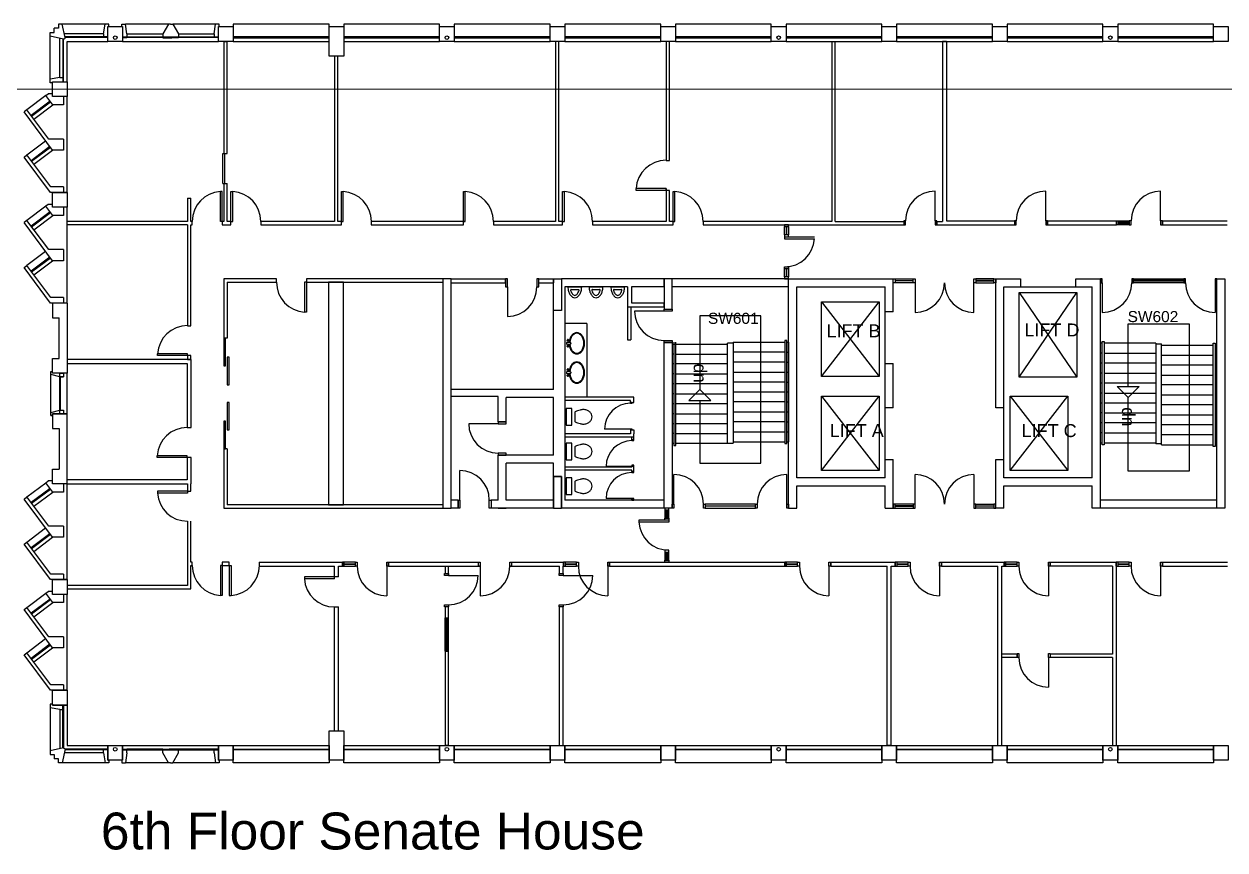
# Model space of a CAD drawing. Header units: millimetres. Extents: x -26008 to 23943, y -12356 to 10046.
# Drawn here: x -26008 to 6577, y -12356 to 10046 of the extents above; entities that cross this region are included whole.
import ezdxf

# ---------------------------------------------------------------- set-up
doc = ezdxf.new("R2010")
doc.units = ezdxf.units.MM
doc.header["$MEASUREMENT"] = 0
doc.layers.get('0').update_dxf_attribs({"linetype": 'CONTINUOUS'})
for name, color, linetype in [('BRICK WALLS_P4', 7, 'CONTINUOUS'), ('COLUMNS_P5', 5, 'CONTINUOUS'), ('DR', 8, 'CONTINUOUS'), ('LIFTS AND STAIRS', 7, 'CONTINUOUS'), ('SANITARY_P1', 2, 'CONTINUOUS'), ('TEXT', 7, 'CONTINUOUS'), ('WA', 6, 'CONTINUOUS'), ('WA_EXT', 7, 'CONTINUOUS'), ('WN', 4, 'CONTINUOUS')]:
    doc.layers.add(name, color=color, linetype=linetype)
doc.layers.get('0').off()
doc.styles.add('arial', font='arial.ttf')

# ---------------------------------------------------------------- blocks, each defined once
blk = doc.blocks.new('wc8')
for p, q in [((170, -272), (-280, -272)), ((-280, -272), (-280, -422)), ((-185, -186), (75, -186)), ((170, -422), (170, -272)), ((-280, -422), (170, -422))]:
    blk.add_line(p, q)
for centre, radius, start, end in [((28, 44), 280, 160.8619, 180), ((28, 44), 280, 180, 199.1381), ((-12, 58), 237, 140.0439, 160.8619), ((-38, 80), 203, 116.3082, 140.0439), ((-55, 113), 166, 90, 116.3082), ((-55, 113), 166, 63.6918, 90), ((-71, 80), 203, 39.9561, 63.6918), ((-97, 58), 237, 19.1381, 39.9561), ((-138, 44), 280, 0, 19.1381), ((-138, 44), 280, 340.8619, 0), ((341, 71), 589, 191.5799, 204.7691), ((-38, -46), 203, 219.9561, 223.7742), ((-71, -46), 203, 316.2258, 320.0439), ((-451, 71), 589, 335.2309, 348.4201)]:
    blk.add_arc(centre, radius, start, end)
blk = doc.blocks.new('UR3')
for p, q in [((-208, 154), (165, 154)), ((-117, 85), (74, 85))]:
    blk.add_line(p, q)
blk.add_lwpolyline([(-208, 154, 0.062798), (-193, 37, 0.0766), (-153, -55, 0.107143), (-88, -122, 0.147074), (-22, -142, 0.147074), (44, -122, 0.107143), (110, -55, 0.0766), (149, 37, 0.062798), (165, 154, 0.06357)], format="xyb")
for centre, radius, start, end in [((-117, 65), 20, 90, 194.6369), ((121, 127), 267, 194.6369, 211.1445), ((-165, 127), 267, 328.8555, 345.3631), ((74, 65), 20, 345.3631, 90), ((50, 78), 180, 209.4369, 232.3837), ((-22, -7), 69.4, 236.533, 270), ((-22, -7), 69.4, 270, 303.467), ((-93, 78), 180, 307.6163, 330.5631)]:
    blk.add_arc(centre, radius, start, end)
blk = doc.blocks.new('whb4')
for points in [[(-13, 51, 0.061744), (-110, 35, 0.08403), (-200, -10, 0.106518), (-265, -82, 0.130631), (-285, -158, 0.130631), (-265, -235, 0.106518), (-200, -307, 0.08403), (-110, -351, 0.072981), (5, -368, 0.072981), (119, -351, 0.08403), (210, -307, 0.106518), (274, -235, 0.130631), (295, -158, 0.130631)], [(-11, 31, 0.062468), (-104, 16, 0.08403), (-189, -26, 0.106518), (-248, -92, 0.130631), (-265, -158, 0.130631), (-248, -225, 0.106518), (-189, -291, 0.08403), (-104, -332, 0.072981), (5, -348, 0.072981), (114, -332, 0.08403), (198, -291, 0.106518), (257, -225, 0.130631), (275, -158, 0.130631)], [(275, -158, 0.130631), (257, -92, 0.106518), (198, -26, 0.08403), (114, 16, 0.063409), (19, 32, 0.072981)], [(295, -158, 0.130631), (274, -82, 0.106518), (210, -10, 0.08403), (119, 35, 0.062212), (22, 51, 0.072981)]]:
    blk.add_lwpolyline(points, format="xyb")
for points in [[(-93, 84), (-93, 84), (-93, 91), (-86, 98), (-82, 102), (-72, 102), (-65, 102), (-58, 98), (-54, 91), (-54, 84), (-54, 77), (-58, 70), (-65, 67), (-72, 67), (-82, 67), (-86, 70), (-93, 77), (-93, 84)], [(-93, 84), (-93, 74), (-86, 70), (-82, 63), (-72, 63), (-65, 63), (-58, 70), (-54, 74), (-54, 84), (-54, 91), (-58, 98), (-65, 102), (-72, 102), (-82, 102), (-86, 98), (-93, 91), (-93, 84)], [(-19, 112), (-19, 112), (-9, 7), (-9, 4), (-5, 4), (-2, 0), (2, 0), (9, 0), (12, 4), (16, 4), (16, 7), (30, 112), (30, 116), (23, 116), (16, 119), (5, 119), (-5, 119), (-12, 119), (-16, 116), (-19, 112)], [(61, 84), (65, 74), (68, 70), (76, 63), (83, 63), (93, 63), (100, 70), (104, 74), (104, 84), (104, 91), (100, 98), (93, 102), (83, 102), (76, 102), (68, 98), (65, 91), (61, 84)], [(65, 84), (65, 91), (68, 98), (76, 102), (83, 102), (90, 102), (97, 98), (100, 91), (100, 84), (100, 77), (97, 70), (90, 67), (83, 67), (76, 67), (68, 70), (65, 77), (65, 84)]]:
    blk.add_lwpolyline(points)

msp = doc.modelspace()

# ---------------------------------------------------------------- linework, layer by layer
at = {"layer": 'BRICK WALLS_P4', "color": 3, "linetype": 'Continuous', "lineweight": -3}
for p, q in [((-8643, 3136), (-11423, 3136)), ((-11423, 3136), (-11423, 2276)), ((-8643, 2916), (-8643, 3136)), ((-5263, 3136), (-8423, 3136)), ((-8423, 2916), (-8423, 3136)), ((-5263, 2916), (-5263, 3136)), ((-11335, 2916), (-11335, -2864)), ((-9633, 2916), (-11335, 2916)), ((-9633, 2916), (-9633, 2376)), ((-8643, 2916), (-9523, 2916)), ((-9523, 2916), (-9523, 2486)), ((-5263, 2916), (-8423, 2916)), ((-9633, 2376), (-8643, 2376)), ((-9523, 2486), (-8643, 2486)), ((-8643, 2376), (-8643, 2486)), ((-11643, 136), (-11643, 2276)), ((-11423, 2276), (-11643, 2276)), ((-13143, 136), (-14423, 136)), ((-14423, -56), (-14423, 136)), ((-11643, 136), (-13143, 136)), ((-13143, -56), (-14423, -56)), ((-13143, -744), (-13143, -56)), ((-11643, -84), (-12923, -84)), ((-12923, -744), (-12923, -84)), ((-11643, -1644), (-11643, -84)), ((-13143, -744), (-12923, -744)), ((-11643, -1644), (-13143, -1644)), ((-13143, -2864), (-13143, -1644)), ((-11643, -1864), (-12923, -1864)), ((-12923, -2864), (-12923, -1864)), ((-11643, -2224), (-11643, -1864)), ((-11643, -2864), (-11643, -2224)), ((-11643, -2224), (-11423, -2224)), ((-11423, -2224), (-11423, -3084)), ((-14423, -3084), (-14423, -2864)), ((-14233, -2864), (-14423, -2864)), ((-14233, -2864), (-14233, -3084)), ((-13143, -2864), (-13333, -2864)), ((-13333, -2864), (-13333, -3084)), ((-11643, -2864), (-12923, -2864)), ((-11643, -3084), (-11643, -2864)), ((-8643, -2864), (-11335, -2864)), ((-9553, -2864), (-11335, -2864)), ((-8643, -3084), (-8643, -2864)), ((6357, -2864), (3197, -2864)), ((3197, -3084), (3197, -2864)), ((6357, -3084), (6357, -2864)), ((-14233, -3084), (-14423, -3084)), ((-11643, -3084), (-13333, -3084)), ((-13143, -3084), (-12923, -3084)), ((-8643, -3084), (-11423, -3084)), ((6357, -3084), (3197, -3084))]:
    msp.add_line(p, q, dxfattribs=at)
at = {"layer": 'COLUMNS_P5', "color": 5, "linetype": 'Continuous', "lineweight": -3}
for p, q in [((-5263, -3084), (-5263, 3136)), ((-5263, 3136), (-2423, 3136)), ((-2423, 2236), (-2423, 3136)), ((357, 3136), (1027, 3136)), ((357, -364), (357, 3136)), ((1027, 3136), (1027, 2916)), ((2527, 2916), (2527, 3136)), ((2527, 3136), (3197, 3136)), ((3197, -3084), (3197, 3136)), ((-5043, 2916), (-2643, 2916)), ((-5043, -2264), (-5043, 2916)), ((-2643, 2236), (-2643, 2916)), ((577, 2916), (1027, 2916)), ((577, -364), (577, 2916)), ((1027, 2916), (2527, 2916)), ((2527, 2916), (2977, 2916)), ((2977, -2264), (2977, 2916)), ((-2423, 2236), (-2643, 2236)), ((-2643, 836), (-2643, 2236)), ((-2643, 836), (-2423, 836)), ((-2643, -364), (-2643, 836)), ((-2423, -364), (-2423, 836)), ((-2423, -364), (-2643, -364)), ((-2643, -1764), (-2643, -364)), ((577, -364), (357, -364)), ((577, -1764), (577, -364)), ((-2643, -2264), (-2643, -1764)), ((-2643, -1764), (-2423, -1764)), ((-2423, -3084), (-2423, -1764)), ((357, -3084), (357, -1764)), ((357, -1764), (577, -1764)), ((577, -2264), (577, -1764)), ((-2643, -2264), (-5043, -2264)), ((2977, -2264), (577, -2264)), ((-5043, -3084), (-5043, -2484)), ((-5043, -2484), (-2643, -2484)), ((-2643, -3084), (-2643, -2484)), ((577, -3084), (577, -2484)), ((577, -2484), (2977, -2484)), ((2977, -3084), (2977, -2484)), ((-5263, -3084), (-5043, -3084)), ((-2643, -3084), (-2423, -3084)), ((577, -3084), (357, -3084)), ((3197, -3084), (2977, -3084))]:
    msp.add_line(p, q, dxfattribs=at)
at = {"layer": 'COLUMNS_P5', "color": 5, "linetype": 'Continuous'}
for p, q in [((-24833, 2476), (-24833, 576)), ((-25053, 976), (-25053, 2076)), ((-24833, -2424), (-24833, -524)), ((-25053, -924), (-25053, -2024))]:
    msp.add_line(p, q, dxfattribs=at)
at = {"layer": 'COLUMNS_P5', "linetype": 'Continuous', "lineweight": 0}
msp.add_xline((22767, 8276), (1, 0), dxfattribs=at)
at = {"layer": 'COLUMNS_P5', "color": 5, "linetype": 'Continuous'}
for points in [[(-23333, 9576), (-23733, 9576), (-23733, 9976), (-23333, 9976), (-23333, 9576)], [(-20333, 9576), (-20733, 9576), (-20733, 9976), (-20333, 9976), (-20333, 9576)], [(-17733, 9976), (-17333, 9976), (-17333, 9176), (-17733, 9176), (-17733, 9976)], [(-14333, 9576), (-14733, 9576), (-14733, 9976), (-14333, 9976), (-14333, 9576)], [(-11333, 9576), (-11733, 9576), (-11733, 9976), (-11333, 9976), (-11333, 9576)], [(-8333, 9576), (-8733, 9576), (-8733, 9976), (-8333, 9976), (-8333, 9576)], [(-5333, 9576), (-5733, 9576), (-5733, 9976), (-5333, 9976), (-5333, 9576)], [(-2333, 9576), (-2733, 9576), (-2733, 9976), (-2333, 9976), (-2333, 9576)], [(667, 9576), (267, 9576), (267, 9976), (667, 9976), (667, 9576)], [(3667, 9576), (3267, 9576), (3267, 9976), (3667, 9976), (3667, 9576)], [(6667, 9576), (6267, 9576), (6267, 9976), (6667, 9976), (6667, 9576)], [(-24833, 8076), (-25233, 8076), (-25233, 8476), (-24833, 8476), (-24833, 8076)], [(-24833, 5076), (-25233, 5076), (-25233, 5476), (-24833, 5476), (-24833, 5076)], [(-24833, 2476), (-25233, 2476), (-25233, 2076), (-25053, 2076)], [(-24833, 576), (-25233, 576), (-25233, 976), (-25053, 976)], [(-24833, -524), (-25233, -524), (-25233, -924), (-25053, -924)], [(-24833, -2424), (-25233, -2424), (-25233, -2024), (-25053, -2024)], [(-24833, -5424), (-25233, -5424), (-25233, -5024), (-24833, -5024), (-24833, -5424)], [(-24833, -8424), (-25233, -8424), (-25233, -8024), (-24833, -8024), (-24833, -8424)], [(-17333, -9924), (-17733, -9924), (-17733, -9124), (-17333, -9124), (-17333, -9924)], [(-23333, -9924), (-23733, -9924), (-23733, -9524), (-23333, -9524), (-23333, -9924)], [(-20333, -9924), (-20733, -9924), (-20733, -9524), (-20333, -9524), (-20333, -9924)], [(-14333, -9924), (-14733, -9924), (-14733, -9524), (-14333, -9524), (-14333, -9924)], [(-11333, -9924), (-11733, -9924), (-11733, -9524), (-11333, -9524), (-11333, -9924)], [(-8333, -9924), (-8733, -9924), (-8733, -9524), (-8333, -9524), (-8333, -9924)], [(-5333, -9924), (-5733, -9924), (-5733, -9524), (-5333, -9524), (-5333, -9924)], [(-2333, -9924), (-2733, -9924), (-2733, -9524), (-2333, -9524), (-2333, -9924)], [(667, -9924), (267, -9924), (267, -9524), (667, -9524), (667, -9924)], [(3667, -9924), (3267, -9924), (3267, -9524), (3667, -9524), (3667, -9924)], [(6667, -9924), (6267, -9924), (6267, -9524), (6667, -9524), (6667, -9924)]]:
    msp.add_lwpolyline(points, dxfattribs=at)
at = {"layer": 'COLUMNS_P5', "color": 5, "linetype": 'Continuous', "lineweight": -3}
for points in [[(-17743, -2994), (-17343, -2994), (-17343, 3046), (-17743, 3046)], [(-14423, 3136), (-14643, 3136), (-14643, -3084), (-14423, -3084)], [(-11643, 2276), (-11643, 3136), (-11423, 3136), (-11423, 2276)], [(-8423, 3136), (-8643, 3136), (-8643, 2311), (-8423, 2311)], [(6357, -3084), (6357, 3136), (6577, 3136), (6577, -3084)], [(-8423, 1411), (-8423, -3084), (-8643, -3084), (-8643, 1411)], [(-11423, -2224), (-11643, -2224), (-11643, -3084), (-11423, -3084)]]:
    msp.add_lwpolyline(points, close=True, dxfattribs=at)
for centre in [(-23533, 9676), (-14533, 9676), (-5533, 9676), (3467, 9676), (-23533, -9624), (-14533, -9624), (-5533, -9624), (3467, -9624)]:
    msp.add_circle(centre, 50, dxfattribs=at)
at = {"layer": 'DR', "color": 1, "linetype": 'Continuous', "lineweight": -3}
for p, q in [((-20614, 6538), (-20563, 6538)), ((-20614, 5724), (-20614, 6538)), ((-20563, 5724), (-20563, 6538)), ((-20614, 5724), (-20563, 5724)), ((-8588, 5585), (-9401, 5585)), ((-9401, 5534), (-9401, 5585)), ((-8588, 5534), (-8588, 5585)), ((-20680, 4691), (-20680, 5504)), ((-20629, 5504), (-20680, 5504)), ((-20629, 4691), (-20629, 5504)), ((-20398, 5504), (-20347, 5504)), ((-20398, 4691), (-20398, 5504)), ((-20347, 4691), (-20347, 5504)), ((-17398, 5504), (-17347, 5504)), ((-17398, 4691), (-17398, 5504)), ((-17347, 4691), (-17347, 5504)), ((-14086, 5504), (-14035, 5504)), ((-14086, 4691), (-14086, 5504)), ((-14035, 4691), (-14035, 5504)), ((-11398, 5504), (-11347, 5504)), ((-11398, 4691), (-11398, 5504)), ((-11347, 4691), (-11347, 5504)), ((-8588, 5534), (-9401, 5534)), ((-8398, 5504), (-8347, 5504)), ((-8398, 4691), (-8398, 5504)), ((-8347, 4691), (-8347, 5504)), ((-1288, 4711), (-1288, 5511)), ((1712, 4711), (1712, 5511)), ((4832, 4711), (4832, 5511)), ((-20629, 4691), (-20680, 4691)), ((-20398, 4691), (-20347, 4691)), ((-17398, 4691), (-17347, 4691)), ((-14086, 4691), (-14035, 4691)), ((-11398, 4691), (-11347, 4691)), ((-8398, 4691), (-8347, 4691)), ((-5373, 4275), (-4560, 4275)), ((-5373, 4275), (-5373, 4224)), ((-5373, 4224), (-4560, 4224)), ((-18394, 3046), (-18394, 2233)), ((-18343, 3046), (-18394, 3046)), ((-18343, 3046), (-18343, 2233)), ((-1833, 3026), (-1833, 2226)), ((-233, 2226), (-233, 3026)), ((3247, 3026), (3247, 2226)), ((4097, 3026), (4097, 3081)), ((6307, 3026), (6307, 2226)), ((-12893, 2916), (-12893, 2116)), ((-18343, 2233), (-18394, 2233)), ((-8643, 2261), (-9443, 2261)), ((-21573, 1102), (-22386, 1102)), ((-22386, 1051), (-22386, 1102)), ((-21573, 1051), (-22386, 1051)), ((-21573, 1051), (-21573, 1102)), ((-13143, -794), (-13943, -794)), ((-9555, -940), (-10255, -940)), ((-21583, -1663), (-22396, -1663)), ((-22396, -1714), (-22396, -1663)), ((-21583, -1714), (-22396, -1714)), ((-21583, -1714), (-21583, -1663)), ((-9515, -1954), (-10215, -1954)), ((-14183, -2864), (-14183, -2064)), ((-9490, -2095), (-9465, -2095)), ((-8373, -2974), (-8373, -2174)), ((-5313, -2974), (-5313, -2174)), ((-1833, -2974), (-1833, -2174)), ((-233, -2174), (-233, -2974)), ((-22386, -2624), (-22386, -2675)), ((-21573, -2624), (-22386, -2624)), ((-21573, -2675), (-22386, -2675)), ((-21573, -2624), (-21573, -2675)), ((-9515, -2820), (-10215, -2820)), ((-7523, -2974), (-7523, -3029)), ((-1883, -2974), (-2373, -2974)), ((-1883, -3024), (-2373, -3024)), ((-2373, -3034), (-1883, -3034)), ((-2373, -3084), (-1883, -3084)), ((-183, -2974), (307, -2974)), ((-183, -3024), (307, -3024)), ((307, -3034), (-183, -3034)), ((307, -3084), (-183, -3084)), ((-9326, -3410), (-9326, -3461)), ((-8513, -3410), (-9326, -3410)), ((-8513, -3461), (-9326, -3461)), ((-8513, -3410), (-8513, -3461)), ((-20680, -4639), (-20680, -5452)), ((-20629, -4639), (-20680, -4639)), ((-20629, -4639), (-20629, -5452)), ((-20438, -4639), (-20438, -5452)), ((-20438, -4639), (-20387, -4639)), ((-20387, -4639), (-20387, -5452)), ((-16168, -4659), (-16168, -5459)), ((-13630, -4659), (-13630, -5459)), ((-10168, -4659), (-10168, -5459)), ((-4168, -4659), (-4168, -5459)), ((-1168, -4659), (-1168, -5459)), ((1785, -4659), (1785, -5459)), ((4829, -4659), (4829, -5459)), ((-18401, -4950), (-18401, -5001)), ((-17588, -4950), (-18401, -4950)), ((-17588, -5001), (-18401, -5001)), ((-17588, -5001), (-17588, -4950)), ((-14488, -4909), (-13688, -4909)), ((-11378, -4909), (-10578, -4909)), ((-20629, -5452), (-20680, -5452)), ((-20438, -5452), (-20387, -5452)), ((1785, -7137), (1785, -7937))]:
    msp.add_line(p, q, dxfattribs=at)
for points in [[(-5373, 4551), (-5263, 4551), (-5263, 4601), (-5373, 4601), (-5373, 4551)], [(-2138, 4601), (-2088, 4601), (-2088, 4711), (-2138, 4711), (-2138, 4601)], [(-1288, 4601), (-1238, 4601), (-1238, 4711), (-1288, 4711), (-1288, 4601)], [(862, 4601), (912, 4601), (912, 4711), (862, 4711), (862, 4601)], [(1712, 4601), (1762, 4601), (1762, 4711), (1712, 4711), (1712, 4601)], [(3682, 4711), (3682, 4601), (3632, 4601), (3632, 4711), (3682, 4711)], [(3982, 4601), (4032, 4601), (4032, 4711), (3982, 4711), (3982, 4601)], [(4832, 4601), (4882, 4601), (4882, 4711), (4832, 4711), (4832, 4601)], [(-5373, 4325), (-5373, 4275), (-5263, 4275), (-5263, 4325), (-5373, 4325)], [(-5263, 3410), (-5373, 3410), (-5373, 3460), (-5263, 3460), (-5263, 3410)], [(-12893, 3136), (-12943, 3136), (-12943, 2916), (-12893, 2916), (-12893, 3136)], [(-12043, 3136), (-12093, 3136), (-12093, 2916), (-12043, 2916), (-12043, 3136)], [(-5373, 3186), (-5373, 3136), (-5263, 3136), (-5263, 3186), (-5373, 3186)], [(-2373, 3136), (-2373, 3026), (-2423, 3026), (-2423, 3136), (-2373, 3136)], [(-1833, 3136), (-1833, 3026), (-1883, 3026), (-1883, 3136), (-1833, 3136)], [(-183, 3136), (-183, 3026), (-233, 3026), (-233, 3136), (-183, 3136)], [(357, 3136), (357, 3026), (307, 3026), (307, 3136), (357, 3136)], [(3247, 3026), (3247, 3136), (3197, 3136), (3197, 3026), (3247, 3026)], [(4097, 3026), (4097, 3136), (4047, 3136), (4047, 3026), (4097, 3026)], [(5507, 3026), (5507, 3136), (5457, 3136), (5457, 3026), (5507, 3026)], [(6357, 3026), (6357, 3136), (6307, 3136), (6307, 3026), (6357, 3026)], [(-8423, 2311), (-8423, 2261), (-8643, 2261), (-8643, 2311), (-8423, 2311)], [(-8423, 1461), (-8423, 1411), (-8643, 1411), (-8643, 1461), (-8423, 1461)], [(-9555, -215), (-9555, -240), (-9505, -240), (-9505, -215), (-9555, -215)], [(-9555, -215), (-9555, -240), (-9505, -240), (-9505, -215), (-9555, -215)], [(-12923, -794), (-12923, -744), (-13143, -744), (-13143, -794), (-12923, -794)], [(-9555, -940), (-9555, -965), (-9505, -965), (-9505, -940), (-9555, -940)], [(-9515, -1229), (-9515, -1254), (-9465, -1254), (-9465, -1229), (-9515, -1229)], [(-12923, -1644), (-12923, -1594), (-13143, -1594), (-13143, -1644), (-12923, -1644)], [(-9515, -1921), (-9515, -1946), (-9465, -1946), (-9465, -1921), (-9515, -1921)], [(-9515, -2095), (-9515, -2120), (-9465, -2120), (-9465, -2095), (-9515, -2095)], [(-9515, -2095), (-9515, -2120), (-9465, -2120), (-9465, -2095), (-9515, -2095)], [(-14183, -3084), (-14233, -3084), (-14233, -2864), (-14183, -2864), (-14183, -3084)], [(-13333, -3084), (-13383, -3084), (-13383, -2864), (-13333, -2864), (-13333, -3084)], [(-9515, -2820), (-9515, -2845), (-9465, -2845), (-9465, -2820), (-9515, -2820)], [(-8623, -3134), (-8513, -3134), (-8513, -3084), (-8623, -3084), (-8623, -3134)], [(-8373, -2974), (-8373, -3084), (-8423, -3084), (-8423, -2974), (-8373, -2974)], [(-7523, -2974), (-7523, -3084), (-7573, -3084), (-7573, -2974), (-7523, -2974)], [(-6113, -2974), (-6113, -3084), (-6163, -3084), (-6163, -2974), (-6113, -2974)], [(-5263, -2974), (-5263, -3084), (-5313, -3084), (-5313, -2974), (-5263, -2974)], [(-2373, -3084), (-2373, -2974), (-2423, -2974), (-2423, -3084), (-2373, -3084)], [(-1833, -3084), (-1833, -2974), (-1883, -2974), (-1883, -3084), (-1833, -3084)], [(-183, -3084), (-183, -2974), (-233, -2974), (-233, -3084), (-183, -3084)], [(357, -3084), (357, -2974), (307, -2974), (307, -3084), (357, -3084)], [(-8513, -3360), (-8513, -3410), (-8623, -3410), (-8623, -3360), (-8513, -3360)], [(-8623, -4275), (-8513, -4275), (-8513, -4225), (-8623, -4225), (-8623, -4275)], [(-17318, -4659), (-17318, -4549), (-17368, -4549), (-17368, -4659), (-17318, -4659)], [(-17018, -4549), (-16968, -4549), (-16968, -4659), (-17018, -4659), (-17018, -4549)], [(-16168, -4549), (-16118, -4549), (-16118, -4659), (-16168, -4659), (-16168, -4549)], [(-13680, -4549), (-13630, -4549), (-13630, -4659), (-13680, -4659), (-13680, -4549)], [(-12830, -4549), (-12780, -4549), (-12780, -4659), (-12830, -4659), (-12830, -4549)], [(-11318, -4659), (-11318, -4549), (-11368, -4549), (-11368, -4659), (-11318, -4659)], [(-11018, -4549), (-10968, -4549), (-10968, -4659), (-11018, -4659), (-11018, -4549)], [(-10168, -4549), (-10118, -4549), (-10118, -4659), (-10168, -4659), (-10168, -4549)], [(-8513, -4499), (-8513, -4549), (-8623, -4549), (-8623, -4499), (-8513, -4499)], [(-5318, -4659), (-5318, -4549), (-5368, -4549), (-5368, -4659), (-5318, -4659)], [(-5018, -4549), (-4968, -4549), (-4968, -4659), (-5018, -4659), (-5018, -4549)], [(-4168, -4549), (-4118, -4549), (-4118, -4659), (-4168, -4659), (-4168, -4549)], [(-2318, -4659), (-2318, -4549), (-2368, -4549), (-2368, -4659), (-2318, -4659)], [(-2018, -4549), (-1968, -4549), (-1968, -4659), (-2018, -4659), (-2018, -4549)], [(-1168, -4549), (-1118, -4549), (-1118, -4659), (-1168, -4659), (-1168, -4549)], [(635, -4659), (635, -4549), (585, -4549), (585, -4659), (635, -4659)], [(935, -4549), (985, -4549), (985, -4659), (935, -4659), (935, -4549)], [(1785, -4549), (1835, -4549), (1835, -4659), (1785, -4659), (1785, -4549)], [(3679, -4659), (3679, -4549), (3629, -4549), (3629, -4659), (3679, -4659)], [(3979, -4549), (4029, -4549), (4029, -4659), (3979, -4659), (3979, -4549)], [(4829, -4549), (4879, -4549), (4879, -4659), (4829, -4659), (4829, -4549)], [(-14598, -4909), (-14598, -4859), (-14488, -4859), (-14488, -4909), (-14598, -4909)], [(-11488, -4909), (-11488, -4859), (-11378, -4859), (-11378, -4909), (-11488, -4909)], [(-14598, -5759), (-14598, -5709), (-14488, -5709), (-14488, -5759), (-14598, -5759)], [(-11488, -5759), (-11488, -5709), (-11378, -5709), (-11378, -5759), (-11488, -5759)], [(935, -7027), (985, -7027), (985, -7137), (935, -7137), (935, -7027)], [(1785, -7027), (1835, -7027), (1835, -7137), (1785, -7137), (1785, -7027)]]:
    msp.add_lwpolyline(points, dxfattribs=at)
for points in [[(-20539, 776), (-20539, 1526), (-20589, 1526), (-20589, 776)], [(-20444, 258), (-20444, 1008), (-20494, 1008), (-20494, 258)], [(-20444, -965), (-20444, -215), (-20494, -215), (-20494, -965)], [(-20539, -1474), (-20539, -724), (-20589, -724), (-20589, -1474)]]:
    msp.add_lwpolyline(points, close=True, dxfattribs=at)
for centre, radius, start, end in [((-8588, 5534), 815, 90, 176.4109), ((-20629, 4691), 815, 93.5891, 180), ((-20398, 4691), 815, 0, 86.4109), ((-17398, 4691), 815, 0, 86.4109), ((-14086, 4691), 815, 0, 86.4109), ((-11398, 4691), 815, 0, 86.4109), ((-8398, 4691), 815, 0, 86.4109), ((-1288, 4711), 800, 90, 180), ((1712, 4711), 800, 90, 180), ((4832, 4711), 800, 90, 180), ((-5373, 4275), 815, 270, 356.4109), ((-18343, 3046), 815, 180, 266.4109), ((-1833, 3026), 800, 270, 0), ((-233, 3026), 800, 180, 270), ((3247, 3026), 800, 270, 0), ((6307, 3026), 800, 180, 270), ((-12893, 2916), 800, 270, 0), ((-8643, 2261), 800, 180, 270), ((-21573, 1051), 815, 90, 176.4109), ((-9555, -940), 700, 90, 180), ((-21583, -1714), 815, 90, 176.4109), ((-13143, -794), 800, 180, 270), ((-9515, -1954), 700, 90, 180), ((-14183, -2864), 800, 0, 90), ((-9515, -2820), 700, 90, 180), ((-8373, -2974), 800, 0, 90), ((-5313, -2974), 800, 90, 180), ((-1833, -2974), 800, 0, 90), ((-233, -2974), 800, 90, 180), ((-21573, -2624), 815, 183.5891, 270), ((-8513, -3410), 815, 183.5891, 270), ((-20629, -4639), 815, 180, 266.4109), ((-20438, -4639), 815, 273.5891, 0), ((-16168, -4659), 800, 180, 270), ((-13630, -4659), 800, 270, 0), ((-10168, -4659), 800, 180, 270), ((-4168, -4659), 800, 180, 270), ((-1168, -4659), 800, 180, 270), ((1785, -4659), 800, 180, 270), ((4829, -4659), 800, 180, 270), ((-17588, -4950), 815, 183.5891, 270), ((-14488, -4909), 800, 270, 0), ((-11378, -4909), 800, 270, 0), ((1785, -7137), 800, 180, 270)]:
    msp.add_arc(centre, radius, start, end, dxfattribs=at)
at = {"layer": 'LIFTS AND STAIRS', "color": 8, "linetype": 'Continuous', "lineweight": -3}
for p, q in [((996, 2764), (2558, 464)), ((996, 464), (2558, 2764)), ((-4366, 2511), (-2804, 490)), ((-4366, 490), (-2804, 2511)), ((-4366, -47), (-2804, -2068)), ((-4366, -2068), (-2804, -47)), ((746, -47), (2309, -2068)), ((746, -2068), (2309, -47))]:
    msp.add_line(p, q, dxfattribs=at)
at = {"layer": 'LIFTS AND STAIRS', "color": 1, "linetype": 'Continuous', "lineweight": -3}
for p, q in [((-8423, 1366), (-8423, -1334)), ((-8423, 1366), (-8373, 1366)), ((-8373, 1416), (-8373, -1384)), ((-8323, 1351), (-8373, 1351)), ((-8323, -1384), (-8323, 1416)), ((-8323, 1366), (-6918, 1366)), ((-6918, -1334), (-6918, 1391)), ((-6768, 1391), (-6918, 1391)), ((-6768, 1416), (-6768, -1318)), ((-6768, 1416), (-5363, 1416)), ((-5313, 1416), (-5263, 1416)), ((-5263, 1416), (-5263, -1284)), ((3197, -1314), (3197, 1386)), ((3247, 1386), (3197, 1386)), ((3247, -1364), (3247, 1436)), ((3247, 1436), (3297, 1436)), ((3297, 1436), (3297, -1364)), ((4702, 1386), (3297, 1386)), ((4702, 1386), (4702, -1339)), ((4702, 1370), (4852, 1370)), ((4852, -1364), (4852, 1370)), ((4852, 1336), (6257, 1336)), ((6307, 1336), (6357, 1336)), ((6357, -1364), (6357, 1336)), ((-8373, 1096), (-8423, 1096)), ((-8323, 1096), (-6918, 1096)), ((-5363, 1146), (-6768, 1146)), ((-5313, 1146), (-5263, 1146)), ((3247, 1116), (3197, 1116)), ((3297, 1116), (4702, 1116)), ((4852, 1066), (6257, 1066)), ((6307, 1066), (6357, 1066)), ((-8373, 826), (-8423, 826)), ((-6918, 826), (-8323, 826)), ((-5363, 876), (-6768, 876)), ((-5313, 876), (-5263, 876)), ((3247, 846), (3197, 846)), ((4702, 846), (3297, 846)), ((6257, 796), (4852, 796)), ((6307, 796), (6357, 796)), ((-8373, 556), (-8423, 556)), ((-8323, 556), (-6918, 556)), ((-6768, 606), (-5363, 606)), ((-5363, 336), (-6768, 336)), ((-5313, 606), (-5263, 606)), ((-5313, 336), (-5263, 336)), ((3247, 576), (3197, 576)), ((3297, 576), (4702, 576)), ((4852, 526), (6257, 526)), ((6307, 526), (6357, 526)), ((-8373, 286), (-8423, 286)), ((-8373, 16), (-8423, 16)), ((-6918, 286), (-8323, 286)), ((-8323, 16), (-6918, 16)), ((-6768, 66), (-5363, 66)), ((-5313, 66), (-5263, 66)), ((3247, 306), (3197, 306)), ((3247, 36), (3197, 36)), ((4702, 306), (3297, 306)), ((3297, 36), (4702, 36)), ((6257, 256), (4852, 256)), ((6307, 256), (6357, 256)), ((-8373, -254), (-8423, -254)), ((-6918, -254), (-8323, -254)), ((-5363, -204), (-6768, -204)), ((-5313, -204), (-5263, -204)), ((3247, -234), (3197, -234)), ((4702, -234), (3297, -234)), ((4852, -14), (6257, -14)), ((6257, -284), (4852, -284)), ((6307, -14), (6357, -14)), ((6307, -284), (6357, -284)), ((-8373, -524), (-8423, -524)), ((-8323, -524), (-6918, -524)), ((-6768, -474), (-5363, -474)), ((-5313, -474), (-5263, -474)), ((3247, -504), (3197, -504)), ((3297, -504), (4702, -504)), ((4852, -554), (6257, -554)), ((6307, -554), (6357, -554)), ((-8373, -794), (-8423, -794)), ((-6918, -794), (-8323, -794)), ((-5363, -744), (-6768, -744)), ((-5313, -744), (-5263, -744)), ((3247, -774), (3197, -774)), ((4702, -774), (3297, -774)), ((6257, -824), (4852, -824)), ((6307, -824), (6357, -824)), ((-8373, -1064), (-8423, -1064)), ((-8323, -1064), (-6918, -1064)), ((-6768, -1014), (-5363, -1014)), ((-6768, -1284), (-5363, -1284)), ((-5313, -1014), (-5263, -1014)), ((-5313, -1284), (-5263, -1284)), ((3247, -1044), (3197, -1044)), ((3297, -1044), (4702, -1044)), ((6257, -1094), (4852, -1094)), ((6307, -1094), (6357, -1094)), ((-8373, -1334), (-8423, -1334)), ((-8373, -1384), (-8323, -1384)), ((-6918, -1334), (-8323, -1334)), ((-6918, -1318), (-6768, -1318)), ((3197, -1314), (3247, -1314)), ((3297, -1364), (3247, -1364)), ((3297, -1314), (4702, -1314)), ((4852, -1339), (4702, -1339)), ((4852, -1364), (6257, -1364)), ((6307, -1364), (6357, -1364))]:
    msp.add_line(p, q, dxfattribs=at)
at = {"layer": 'LIFTS AND STAIRS', "color": 8, "linetype": 'Continuous', "lineweight": -3}
for points in [[(2558, 464), (996, 464), (996, 2764), (2558, 2764), (2558, 464)], [(-2804, 490), (-4366, 490), (-4366, 2511), (-2804, 2511), (-2804, 490)], [(-2804, -2068), (-4366, -2068), (-4366, -47), (-2804, -47), (-2804, -2068)], [(2309, -2068), (746, -2068), (746, -47), (2309, -47), (2309, -2068)]]:
    msp.add_lwpolyline(points, dxfattribs=at)
at = {"layer": 'LIFTS AND STAIRS', "color": 1, "linetype": 'Continuous', "lineweight": -3}
for points in [[(-7670, -165), (-7670, -1865), (-6015, -1865), (-6015, 2135)], [(-6015, 2135), (-7670, 2135), (-7670, 135)], [(3950, 216), (3950, 1917), (5605, 1917), (5605, -2084)], [(-5313, 1466), (-5363, 1466), (-5363, -1334), (-5313, -1334), (-5313, 1466)], [(6307, -1414), (6257, -1414), (6257, 1386), (6307, 1386), (6307, -1414)], [(-7670, 135), (-7970, -165), (-7370, -165), (-7670, 135)], [(3950, -84), (3650, 216), (4250, 216), (3950, -84)], [(5605, -2084), (3950, -2084), (3950, -84)]]:
    msp.add_lwpolyline(points, dxfattribs=at)
at = {"layer": 'SANITARY_P1', "color": 2, "linetype": 'Continuous', "lineweight": -3}
for q in [(-11335, 1923), (-10735, -77)]:
    msp.add_line((-10735, 1923), q, dxfattribs=at)
at = {"layer": 'WA', "color": 2, "linetype": 'Continuous', "lineweight": -3}
for p, q in [((-20588, 9576), (-20498, 9576)), ((-20588, 9576), (-20588, 6538)), ((-20498, 6538), (-20498, 9576)), ((-11588, 9576), (-11588, 4691)), ((-11498, 4691), (-11498, 9576)), ((-8588, 9576), (-8588, 6347)), ((-8498, 6347), (-8498, 9576)), ((-4088, 9576), (-4088, 4691)), ((-4088, 9576), (-3998, 9576)), ((-3998, 4691), (-3998, 9576)), ((-978, 9576), (-1088, 9576)), ((-1088, 9576), (-1088, 4691)), ((-978, 9576), (-978, 4711)), ((-17498, 9176), (-17588, 9176)), ((-17588, 9176), (-17588, 4691)), ((-17498, 4691), (-17498, 9176)), ((-20588, 6538), (-20498, 6538)), ((-8588, 6347), (-8498, 6347)), ((-20588, 5724), (-20498, 5724)), ((-20588, 5724), (-20588, 4691)), ((-20498, 4691), (-20498, 5724)), ((-8588, 5585), (-8588, 4691)), ((-21573, 5321), (-21483, 5321)), ((-21573, 5321), (-21573, 4691)), ((-21483, 4691), (-21483, 5321)), ((-8498, 5534), (-8588, 5534)), ((-8498, 4691), (-8498, 5534)), ((-24833, 4601), (-24833, 4691)), ((-21573, 4691), (-24833, 4691)), ((-21573, 4601), (-24833, 4601)), ((-21573, 4601), (-21573, 1864)), ((-21442, 4691), (-21483, 4691)), ((-21483, 4601), (-21442, 4601)), ((-21483, 1864), (-21483, 4601)), ((-21442, 4601), (-21442, 4691)), ((-20588, 4691), (-20629, 4691)), ((-20629, 4691), (-20629, 4601)), ((-20629, 4601), (-20398, 4601)), ((-20398, 4691), (-20498, 4691)), ((-20398, 4601), (-20398, 4691)), ((-17588, 4691), (-19585, 4691)), ((-19585, 4691), (-19585, 4601)), ((-19585, 4601), (-17398, 4601)), ((-17398, 4691), (-17498, 4691)), ((-17398, 4601), (-17398, 4691)), ((-16585, 4691), (-16585, 4601)), ((-14035, 4691), (-16585, 4691)), ((-16585, 4601), (-14086, 4601)), ((-14086, 4601), (-14086, 4691)), ((-11588, 4691), (-13273, 4691)), ((-13273, 4691), (-13273, 4601)), ((-13273, 4601), (-11398, 4601)), ((-11398, 4691), (-11498, 4691)), ((-11398, 4601), (-11398, 4691)), ((-8588, 4691), (-10585, 4691)), ((-10585, 4691), (-10585, 4601)), ((-10585, 4601), (-8398, 4601)), ((-8398, 4691), (-8498, 4691)), ((-8398, 4601), (-8398, 4691)), ((-4088, 4691), (-7585, 4691)), ((-7585, 4691), (-7585, 4601)), ((-7585, 4601), (-2138, 4601)), ((-3998, 4691), (-2138, 4691)), ((-2138, 4691), (-2138, 4601)), ((-1238, 4691), (-1238, 4601)), ((-1238, 4691), (-1088, 4691)), ((-1238, 4601), (862, 4601)), ((-978, 4711), (862, 4711)), ((862, 4711), (862, 4601)), ((1762, 4711), (1762, 4601)), ((1762, 4711), (1912, 4711)), ((1762, 4601), (3632, 4601)), ((1912, 4711), (3632, 4711)), ((3632, 4711), (3632, 4601)), ((4882, 4711), (4882, 4601)), ((4882, 4711), (6632, 4711)), ((4882, 4601), (6632, 4601)), ((-19156, 3136), (-20589, 3136)), ((-20589, 3136), (-20589, 1526)), ((-20499, 3046), (-19156, 3046)), ((-20499, 3046), (-20499, 1526)), ((-19156, 3046), (-19156, 3136)), ((-14653, 3136), (-18343, 3136)), ((-18343, 3136), (-18343, 3046)), ((-18343, 3046), (-14643, 3046)), ((-14423, 3136), (-12943, 3136)), ((-14423, 3026), (-14423, 3136)), ((-14423, 3026), (-12943, 3026)), ((-12943, 3026), (-12943, 3136)), ((-12043, 3026), (-12043, 3136)), ((-12043, 3136), (-11643, 3136)), ((-12043, 3026), (-11643, 3026)), ((-11643, 3136), (-11643, 3026)), ((-9633, 2376), (-9633, 1476)), ((-9543, 2376), (-9543, 1476)), ((-21573, 1864), (-21483, 1864)), ((-20499, 1526), (-20589, 1526)), ((-9633, 1476), (-9543, 1476)), ((-21573, 1051), (-21573, 951)), ((-21483, 1051), (-21573, 1051)), ((-21483, 951), (-21483, 1051)), ((-21473, 946), (-24843, 946)), ((-24843, 836), (-21583, 836)), ((-21583, 836), (-21583, -901)), ((-21573, 951), (-21483, 951)), ((-21473, -901), (-21473, 946)), ((-9465, -77), (-11335, -77)), ((-9555, -167), (-11335, -167)), ((-9555, -215), (-9555, -167)), ((-9555, -215), (-9465, -215)), ((-9465, -215), (-9465, -77)), ((-21583, -901), (-21473, -901)), ((-9555, -965), (-9555, -1067)), ((-9555, -965), (-9465, -965)), ((-9465, -965), (-9465, -1067)), ((-9555, -1067), (-11335, -1067)), ((-9465, -1157), (-11335, -1157)), ((-9515, -1229), (-9515, -1157)), ((-9465, -1157), (-9515, -1157)), ((-9515, -1229), (-9465, -1229)), ((-9465, -1157), (-9465, -1067)), ((-9465, -1229), (-9465, -1157)), ((-20499, -1474), (-20589, -1474)), ((-20589, -1474), (-20589, -3084)), ((-20499, -1474), (-20499, -2994)), ((-21583, -1714), (-21583, -2314)), ((-21473, -1714), (-21583, -1714)), ((-21473, -2424), (-21473, -1714)), ((-9515, -1969), (-9515, -1946)), ((-9465, -1946), (-9515, -1946)), ((-9465, -2095), (-9465, -1946)), ((-9515, -1969), (-11335, -1969)), ((-9515, -2059), (-11335, -2059)), ((-9515, -2095), (-9515, -2059)), ((-9465, -2095), (-9515, -2095)), ((-24843, -2314), (-24843, -2424)), ((-21583, -2314), (-24843, -2314)), ((-24843, -2424), (-21573, -2424)), ((-21573, -2424), (-21573, -2624)), ((-21483, -2624), (-21483, -2424)), ((-21483, -2424), (-21473, -2424)), ((-21573, -2624), (-21483, -2624)), ((-9515, -2864), (-9515, -2845)), ((-9515, -2845), (-9465, -2845)), ((-9515, -2864), (-9465, -2864)), ((-9465, -2864), (-9465, -2845)), ((-20589, -3084), (-14643, -3084)), ((-14643, -2994), (-20499, -2994)), ((-21573, -3437), (-21573, -5179)), ((-21483, -4549), (-21483, -3437)), ((-21442, -4549), (-21483, -4549)), ((-21442, -4639), (-21442, -4549)), ((-20438, -4549), (-20629, -4549)), ((-20629, -4549), (-20629, -4639)), ((-20438, -4639), (-20438, -4549)), ((-19625, -4549), (-17368, -4549)), ((-19625, -4549), (-19625, -4659)), ((-17368, -4659), (-17368, -4549)), ((-16118, -4659), (-16118, -4549)), ((-16118, -4549), (-13630, -4549)), ((-12830, -4549), (-11368, -4549)), ((-11368, -4659), (-11368, -4549)), ((-10118, -4659), (-10118, -4549)), ((-10118, -4549), (-8368, -4549)), ((-8368, -4549), (-5368, -4549)), ((-5368, -4659), (-5368, -4549)), ((-4118, -4659), (-4118, -4549)), ((-4118, -4549), (-2368, -4549)), ((-2368, -4659), (-2368, -4549)), ((-1118, -4659), (-1118, -4549)), ((-1118, -4549), (585, -4549)), ((585, -4659), (585, -4549)), ((1835, -4659), (1835, -4549)), ((1835, -4549), (3629, -4549)), ((3629, -4659), (3629, -4549)), ((4879, -4659), (4879, -4549)), ((4879, -4549), (6642, -4549)), ((-21483, -5269), (-21483, -4639)), ((-21483, -4639), (-21442, -4639)), ((-20629, -4639), (-20588, -4639)), ((-20588, -4639), (-20438, -4639)), ((-19625, -4659), (-17588, -4659)), ((-17588, -4950), (-17588, -4659)), ((-17478, -4659), (-17368, -4659)), ((-17478, -4950), (-17478, -4659)), ((-16118, -4659), (-13630, -4659)), ((-14578, -4659), (-14578, -4859)), ((-14488, -4909), (-14488, -4659)), ((-12830, -4659), (-11478, -4659)), ((-11478, -4859), (-11478, -4659)), ((-11378, -4859), (-11378, -4659)), ((-11378, -4659), (-11368, -4659)), ((-10118, -4659), (-8368, -4659)), ((-8478, -4659), (-8368, -4659)), ((-8368, -4659), (-5368, -4659)), ((-4118, -4659), (-2588, -4659)), ((-2588, -9524), (-2588, -4659)), ((-2478, -4659), (-2368, -4659)), ((-2478, -9524), (-2478, -4659)), ((-1118, -4659), (412, -4659)), ((412, -9524), (412, -4659)), ((522, -4659), (585, -4659)), ((522, -9524), (522, -4659)), ((3522, -4659), (1835, -4659)), ((3522, -4659), (3522, -7047)), ((3632, -4659), (3629, -4659)), ((3632, -9524), (3632, -4659)), ((3632, -9524), (3632, -4659)), ((4879, -4659), (6642, -4659)), ((-21573, -5179), (-24843, -5179)), ((-17478, -4950), (-17588, -4950)), ((-24843, -5269), (-21483, -5269)), ((-17588, -9124), (-17588, -5763)), ((-17588, -5763), (-17478, -5763)), ((-17478, -9124), (-17478, -5763)), ((-14578, -5759), (-14578, -6063)), ((-14488, -6063), (-14488, -5759)), ((-11478, -9524), (-11478, -5759)), ((-11378, -9524), (-11378, -5759)), ((-14578, -6063), (-14488, -6063)), ((-14578, -6963), (-14488, -6963)), ((-14578, -6963), (-14578, -9524)), ((-14488, -9524), (-14488, -6963)), ((935, -7047), (522, -7047)), ((935, -7137), (522, -7137)), ((935, -7047), (935, -7137)), ((3522, -7047), (1835, -7047)), ((1835, -7047), (1835, -7137)), ((3522, -7137), (1835, -7137)), ((3522, -7137), (3522, -9524)), ((-17588, -9124), (-17478, -9124)), ((-14488, -9524), (-14578, -9524)), ((-2478, -9524), (-2588, -9524)), ((412, -9524), (522, -9524)), ((3522, -9524), (3632, -9524))]:
    msp.add_line(p, q, dxfattribs=at)
at = {"layer": 'WA_EXT', "color": 3, "linetype": 'Continuous'}
for p, q in [((-25303, 9720), (-25303, 9813)), ((-25303, 9813), (-25192, 9813)), ((-25192, 9813), (-25191, 9934)), ((-25070, 9934), (-25191, 9934)), ((-25070, 10046), (-25070, 9934)), ((-24977, 10046), (-25070, 10046)), ((-24893, 9676), (-24977, 10046)), ((-23851, 9776), (-23809, 10046)), ((-23851, 9776), (-23851, 9676)), ((-23709, 10046), (-23809, 10046)), ((-23709, 9976), (-23709, 10046)), ((-24933, 9636), (-25303, 9720)), ((-24933, 9636), (-24913, 9656)), ((-24893, 9676), (-24913, 9656)), ((-23733, 9676), (-23851, 9676)), ((-25033, 8594), (-25303, 8552)), ((-25303, 8452), (-25303, 8552)), ((-25033, 8594), (-24933, 8594)), ((-24933, 8476), (-24933, 8594)), ((-25233, 8452), (-25303, 8452))]:
    msp.add_line(p, q, dxfattribs=at)
at = {"layer": 'WA_EXT', "color": 3, "linetype": 'Continuous', "lineweight": -3}
for p, q in [((-23356, 10046), (-23257, 10046)), ((-23356, 9976), (-23356, 10046)), ((-23215, 9776), (-23257, 10046)), ((-23215, 9776), (-23215, 9676)), ((-22092, 10044), (-22246, 9776)), ((-22246, 9776), (-22246, 9675)), ((-22033, 10044), (-22092, 10044)), ((-22033, 10044), (-21974, 10044)), ((-21974, 10044), (-21819, 9776)), ((-21819, 9776), (-21819, 9675)), ((-20851, 9776), (-20809, 10046)), ((-20851, 9776), (-20851, 9676)), ((-20709, 10046), (-20809, 10046)), ((-20709, 9976), (-20709, 10046)), ((-23333, 9676), (-23215, 9676)), ((-22246, 9675), (-22000, 9675)), ((-21819, 9675), (-22066, 9675)), ((-20733, 9676), (-20851, 9676)), ((-25417, 8105), (-25352, 8153)), ((-25233, 8153), (-25352, 8153)), ((-25228, 7853), (-25417, 8105)), ((-24933, 7853), (-25228, 7853)), ((-24933, 8076), (-24933, 7853)), ((-25933, 7719), (-26008, 7663)), ((-25233, 6626), (-26008, 7663)), ((-25339, 6926), (-25933, 7719)), ((-24933, 6926), (-25339, 6926)), ((-24933, 6926), (-24933, 6626)), ((-24933, 6626), (-25233, 6626)), ((-26008, 6439), (-25933, 6495)), ((-25288, 5476), (-26008, 6439)), ((-25283, 5626), (-25933, 6495)), ((-24933, 5626), (-25283, 5626)), ((-24933, 5626), (-25283, 5626)), ((-24933, 5626), (-24933, 5476)), ((-24833, 5476), (-25288, 5476)), ((-25352, 5153), (-25417, 5105)), ((-25228, 4853), (-25417, 5105)), ((-25233, 5153), (-25352, 5153)), ((-24933, 5076), (-24933, 4853)), ((-25933, 4719), (-26008, 4663)), ((-25233, 3626), (-26008, 4663)), ((-25339, 3926), (-25933, 4719)), ((-24933, 4853), (-25228, 4853)), ((-24933, 3926), (-25339, 3926)), ((-24933, 3926), (-24933, 3626)), ((-24933, 3626), (-25233, 3626)), ((-26008, 3439), (-25933, 3495)), ((-25288, 2476), (-26008, 3439)), ((-25283, 2626), (-25933, 3495)), ((-24933, 2626), (-25283, 2626)), ((-24933, 2626), (-25283, 2626)), ((-24933, 2626), (-24933, 2476)), ((-24833, 2476), (-25288, 2476)), ((-25278, 542), (-25278, 625)), ((-25278, 625), (-25233, 625)), ((-25033, 476), (-25278, 542)), ((-25033, 476), (-25033, 576)), ((-24933, 476), (-25033, 476)), ((-25016, 476), (-24933, 476)), ((-24933, 576), (-24933, 476)), ((-25280, -492), (-25033, -424)), ((-25278, -574), (-25278, -491)), ((-25278, -574), (-25233, -574)), ((-25033, -424), (-24933, -424)), ((-25033, -524), (-25033, -424)), ((-24933, -424), (-24933, -524)), ((-25417, -2395), (-25352, -2347)), ((-25228, -2647), (-25417, -2395)), ((-25233, -2347), (-25352, -2347)), ((-24933, -2424), (-24933, -2647)), ((-26008, -2837), (-25933, -2781)), ((-25233, -3874), (-26008, -2837)), ((-25339, -3574), (-25933, -2781)), ((-24933, -2647), (-25228, -2647)), ((-24933, -3574), (-25339, -3574)), ((-24933, -3574), (-24933, -3874)), ((-24933, -3874), (-25233, -3874)), ((-26008, -4061), (-25933, -4005)), ((-25288, -5024), (-26008, -4061)), ((-25283, -4874), (-25933, -4005)), ((-24933, -4874), (-25283, -4874)), ((-24933, -4874), (-25283, -4874)), ((-24933, -4874), (-24933, -5024)), ((-24833, -5024), (-25288, -5024)), ((-25417, -5395), (-25352, -5347)), ((-25228, -5647), (-25417, -5395)), ((-25233, -5347), (-25352, -5347)), ((-24933, -5424), (-24933, -5647)), ((-26008, -5837), (-25933, -5781)), ((-25233, -6874), (-26008, -5837)), ((-25339, -6574), (-25933, -5781)), ((-24933, -5647), (-25228, -5647)), ((-24933, -6574), (-25339, -6574)), ((-24933, -6574), (-24933, -6874)), ((-26008, -7061), (-25933, -7005)), ((-25288, -8024), (-26008, -7061)), ((-25283, -7874), (-25933, -7005)), ((-24933, -6874), (-25233, -6874)), ((-24833, -8024), (-25288, -8024)), ((-24933, -7874), (-25283, -7874)), ((-24933, -7874), (-25283, -7874)), ((-24933, -7874), (-24933, -8024)), ((-25233, -8401), (-25303, -8401)), ((-25303, -8401), (-25303, -8500)), ((-24933, -8424), (-24933, -8542)), ((-25033, -8542), (-25303, -8500)), ((-25033, -8542), (-24933, -8542)), ((-24933, -9585), (-25303, -9668)), ((-25303, -9668), (-25303, -9762)), ((-25303, -9762), (-25192, -9762)), ((-25192, -9762), (-25191, -9883)), ((-24893, -9624), (-24977, -9994)), ((-24933, -9585), (-24913, -9604)), ((-24893, -9624), (-24913, -9604)), ((-23733, -9624), (-23851, -9624)), ((-23851, -9724), (-23851, -9624)), ((-23851, -9724), (-23809, -9994)), ((-23333, -9624), (-23215, -9624)), ((-23215, -9724), (-23257, -9994)), ((-23215, -9724), (-23215, -9624)), ((-22246, -9623), (-22000, -9623)), ((-22246, -9724), (-22246, -9623)), ((-22092, -9992), (-22246, -9724)), ((-21819, -9623), (-22066, -9623)), ((-21974, -9992), (-21819, -9724)), ((-21819, -9724), (-21819, -9623)), ((-20733, -9624), (-20851, -9624)), ((-20851, -9724), (-20851, -9624)), ((-20851, -9724), (-20809, -9994)), ((-25070, -9883), (-25191, -9883)), ((-25070, -9994), (-25070, -9883)), ((-24977, -9994), (-25070, -9994)), ((-23709, -9994), (-23809, -9994)), ((-23709, -9924), (-23709, -9994)), ((-23356, -9924), (-23356, -9994)), ((-23356, -9994), (-23257, -9994)), ((-22033, -9992), (-22092, -9992)), ((-22033, -9992), (-21974, -9992)), ((-20709, -9994), (-20809, -9994)), ((-20709, -9924), (-20709, -9994))]:
    msp.add_line(p, q, dxfattribs=at)
for points in [[(-24833, 5476), (-24833, 8076), (-25233, 8076), (-25233, 8153)], [(-24833, 2476), (-24833, 5076), (-25233, 5076), (-25233, 5153)], [(-24833, -5024), (-24833, -2424), (-25233, -2424), (-25233, -2347)], [(-24833, -8024), (-24833, -5424), (-25233, -5424), (-25233, -5347)]]:
    msp.add_lwpolyline(points, dxfattribs=at)
at = {"layer": 'WN', "color": 1, "linetype": 'Continuous', "lineweight": -3}
for p, q in [((-23809, 10046), (-24977, 10046)), ((-23851, 9776), (-24916, 9776)), ((-22092, 10044), (-23257, 10046)), ((-23215, 9776), (-22246, 9776)), ((-20809, 10046), (-21974, 10044)), ((-21819, 9776), (-20851, 9776)), ((-25303, 8552), (-25303, 9720)), ((-25033, 8594), (-25033, 9659)), ((-24952, 9641), (-24952, 8476)), ((-24933, 8594), (-24933, 9636)), ((-23733, 9695), (-24898, 9695)), ((-23851, 9676), (-24893, 9676)), ((-23333, 9695), (-20733, 9695)), ((-22246, 9675), (-23215, 9676)), ((-20851, 9676), (-21819, 9675)), ((-17733, 9695), (-20333, 9695)), ((-20333, 9675), (-17733, 9675)), ((-14733, 9695), (-17333, 9695)), ((-17333, 9675), (-14733, 9675)), ((-11733, 9695), (-14333, 9695)), ((-14333, 9675), (-11733, 9675)), ((-8733, 9695), (-11333, 9695)), ((-11333, 9675), (-8733, 9675)), ((-5733, 9695), (-8333, 9695)), ((-8333, 9675), (-5733, 9675)), ((-2733, 9695), (-5333, 9695)), ((-5333, 9675), (-2733, 9675)), ((267, 9695), (-2333, 9695)), ((-2333, 9675), (267, 9675)), ((3267, 9695), (667, 9695)), ((667, 9675), (3267, 9675)), ((6267, 9695), (3667, 9695)), ((3667, 9675), (6267, 9675)), ((-25417, 8105), (-25933, 7719)), ((-25300, 7949), (-25816, 7564)), ((-25804, 7548), (-25288, 7933)), ((-25745, 7467), (-25228, 7853)), ((-25933, 6495), (-25421, 6878)), ((-25305, 6722), (-25816, 6339)), ((-25804, 6323), (-25293, 6706)), ((-25744, 6243), (-25233, 6626)), ((-25417, 5105), (-25933, 4719)), ((-25300, 4949), (-25816, 4564)), ((-25804, 4548), (-25288, 4933)), ((-25745, 4467), (-25228, 4853)), ((3682, 4711), (3982, 4711)), ((3982, 4666), (3682, 4666)), ((3682, 4646), (3982, 4646)), ((3982, 4601), (3682, 4601)), ((-5373, 4325), (-5373, 4551)), ((-5328, 4551), (-5328, 4325)), ((-5308, 4325), (-5308, 4551)), ((-5263, 4551), (-5263, 4325)), ((-25421, 3878), (-25933, 3495)), ((-25305, 3722), (-25816, 3339)), ((-25804, 3323), (-25293, 3706)), ((-25744, 3243), (-25233, 3626)), ((-5373, 3186), (-5373, 3410)), ((-5328, 3410), (-5328, 3186)), ((-5308, 3186), (-5308, 3410)), ((-5263, 3410), (-5263, 3186)), ((-2373, 3136), (-1883, 3136)), ((-2373, 3086), (-1883, 3086)), ((-1883, 3076), (-2373, 3076)), ((-1883, 3026), (-2373, 3026)), ((307, 3136), (-183, 3136)), ((307, 3086), (-183, 3086)), ((-183, 3076), (307, 3076)), ((-183, 3026), (307, 3026)), ((4097, 3136), (5457, 3136)), ((5457, 3086), (4097, 3086)), ((4097, 3076), (5457, 3076)), ((5457, 3026), (4097, 3026)), ((-25278, -491), (-25278, 542)), ((-25033, 576), (-24933, 576)), ((-25033, -424), (-25033, 476)), ((-25016, -424), (-25016, 476)), ((-24933, -524), (-25033, -524)), ((-25933, -2781), (-25417, -2395)), ((-25300, -2551), (-25816, -2936)), ((-25804, -2952), (-25288, -2567)), ((-25745, -3033), (-25228, -2647)), ((-8623, -3134), (-8623, -3360)), ((-8578, -3360), (-8578, -3134)), ((-8558, -3134), (-8558, -3360)), ((-8513, -3360), (-8513, -3134)), ((-6163, -2974), (-7523, -2974)), ((-7523, -3024), (-6163, -3024)), ((-6163, -3034), (-7523, -3034)), ((-7523, -3084), (-6163, -3084)), ((-25933, -4005), (-25421, -3622)), ((-25305, -3778), (-25816, -4161)), ((-25804, -4177), (-25293, -3794)), ((-25744, -4257), (-25233, -3874)), ((-17018, -4549), (-17318, -4549)), ((-11018, -4549), (-11318, -4549)), ((-8623, -4275), (-8623, -4499)), ((-8578, -4499), (-8578, -4275)), ((-8558, -4275), (-8558, -4499)), ((-8513, -4499), (-8513, -4275)), ((-5018, -4549), (-5318, -4549)), ((-2018, -4549), (-2318, -4549)), ((935, -4549), (635, -4549)), ((3979, -4549), (3679, -4549)), ((-17318, -4594), (-17018, -4594)), ((-17018, -4614), (-17318, -4614)), ((-17318, -4659), (-17018, -4659)), ((-11318, -4594), (-11018, -4594)), ((-11018, -4614), (-11318, -4614)), ((-11318, -4659), (-11018, -4659)), ((-5318, -4594), (-5018, -4594)), ((-5018, -4614), (-5318, -4614)), ((-5318, -4659), (-5018, -4659)), ((-2318, -4594), (-2018, -4594)), ((-2018, -4614), (-2318, -4614)), ((-2318, -4659), (-2018, -4659)), ((635, -4594), (935, -4594)), ((935, -4614), (635, -4614)), ((635, -4659), (935, -4659)), ((3679, -4594), (3979, -4594)), ((3979, -4614), (3679, -4614)), ((3679, -4659), (3979, -4659)), ((-25933, -5781), (-25417, -5395)), ((-25300, -5551), (-25816, -5936)), ((-25804, -5952), (-25288, -5567)), ((-25745, -6033), (-25228, -5647)), ((-14578, -6963), (-14578, -6063)), ((-14543, -6963), (-14543, -6063)), ((-14523, -6063), (-14523, -6963)), ((-14488, -6963), (-14488, -6063)), ((-25933, -7005), (-25421, -6622)), ((-25305, -6778), (-25816, -7161)), ((-25804, -7177), (-25293, -6794)), ((-25744, -7257), (-25233, -6874)), ((-24952, -9589), (-24952, -8424)), ((-25303, -8500), (-25303, -9668)), ((-25033, -8542), (-25033, -9607)), ((-24933, -8542), (-24933, -9585)), ((-23851, -9724), (-24916, -9724)), ((-23733, -9643), (-24898, -9643)), ((-23851, -9624), (-24893, -9624)), ((-23333, -9643), (-20733, -9643)), ((-22246, -9623), (-23215, -9624)), ((-20851, -9624), (-21819, -9623)), ((-20333, -9623), (-17733, -9623)), ((-17733, -9643), (-20333, -9643)), ((-17333, -9623), (-14733, -9623)), ((-14733, -9643), (-17333, -9643)), ((-14333, -9623), (-11733, -9623)), ((-11733, -9643), (-14333, -9643)), ((-11333, -9623), (-8733, -9623)), ((-8733, -9643), (-11333, -9643)), ((-8333, -9623), (-5733, -9623)), ((-5733, -9643), (-8333, -9643)), ((-5333, -9623), (-2733, -9623)), ((-2733, -9643), (-5333, -9643)), ((-2333, -9623), (267, -9623)), ((267, -9643), (-2333, -9643)), ((667, -9623), (3267, -9623)), ((3267, -9643), (667, -9643)), ((3667, -9623), (6267, -9623)), ((6267, -9643), (3667, -9643)), ((-23809, -9994), (-24977, -9994)), ((-22092, -9992), (-23257, -9994)), ((-20809, -9994), (-21974, -9992))]:
    msp.add_line(p, q, dxfattribs=at)
for points in [[(-25233, 8452), (-25233, 8476), (-24833, 8476), (-24833, 9576), (-23733, 9576), (-23733, 9976), (-23709, 9976)], [(-23356, 9976), (-23333, 9976), (-23333, 9576), (-20733, 9576), (-20733, 9976), (-20709, 9976)], [(-17733, 10046), (-20333, 10046), (-20333, 9576), (-17733, 9576), (-17733, 10046)], [(-14733, 10046), (-17333, 10046), (-17333, 9576), (-14733, 9576), (-14733, 10046)], [(-11733, 10046), (-14333, 10046), (-14333, 9576), (-11733, 9576), (-11733, 10046)], [(-8733, 10046), (-11333, 10046), (-11333, 9576), (-8733, 9576), (-8733, 10046)], [(-5733, 10046), (-8333, 10046), (-8333, 9576), (-5733, 9576), (-5733, 10046)], [(-2733, 10046), (-5333, 10046), (-5333, 9576), (-2733, 9576), (-2733, 10046)], [(267, 10046), (-2333, 10046), (-2333, 9576), (267, 9576), (267, 10046)], [(3267, 10046), (667, 10046), (667, 9576), (3267, 9576), (3267, 10046)], [(6267, 10046), (3667, 10046), (3667, 9576), (6267, 9576), (6267, 10046)], [(-25233, -574), (-25233, -524), (-24833, -524), (-24833, 576), (-25233, 576), (-25233, 625)], [(-25233, -8401), (-25233, -8424), (-24833, -8424), (-24833, -9524), (-23733, -9524), (-23733, -9924), (-23709, -9924)], [(-23356, -9924), (-23333, -9924), (-23333, -9524), (-20733, -9524), (-20733, -9924), (-20709, -9924)], [(-17733, -9994), (-20333, -9994), (-20333, -9524), (-17733, -9524), (-17733, -9994)], [(-14733, -9994), (-17333, -9994), (-17333, -9524), (-14733, -9524), (-14733, -9994)], [(-11733, -9994), (-14333, -9994), (-14333, -9524), (-11733, -9524), (-11733, -9994)], [(-8733, -9994), (-11333, -9994), (-11333, -9524), (-8733, -9524), (-8733, -9994)], [(-5733, -9994), (-8333, -9994), (-8333, -9524), (-5733, -9524), (-5733, -9994)], [(-2733, -9994), (-5333, -9994), (-5333, -9524), (-2733, -9524), (-2733, -9994)], [(267, -9994), (-2333, -9994), (-2333, -9524), (267, -9524), (267, -9994)], [(3267, -9994), (667, -9994), (667, -9524), (3267, -9524), (3267, -9994)], [(6267, -9994), (3667, -9994), (3667, -9524), (6267, -9524), (6267, -9994)]]:
    msp.add_lwpolyline(points, dxfattribs=at)

# ---------------------------------------------------------------- block references
at = {"layer": 'SANITARY_P1', "color": 2, "linetype": 'Continuous', "lineweight": -3}
for p in [(-11042, 2762), (-10466, 2762), (-9877, 2762)]:
    msp.add_blockref('UR3', p, dxfattribs=at)
for name, p, rotation in [('whb4', (-11167, 1382), 90), ('whb4', (-11167, 587), 90), ('wc8', (-10875, -663), 270), ('wc8', (-10875, -1603), 270), ('wc8', (-10875, -2543), 270)]:
    msp.add_blockref(name, p, dxfattribs=dict(at, rotation=rotation))

# ---------------------------------------------------------------- texts
at = {"layer": 'LIFTS AND STAIRS', "color": 1, "linetype": 'Continuous', "lineweight": -3}
for p in [(-7571, 317), (4049, -866)]:
    msp.add_text('up', height=347.7, rotation=90, dxfattribs=at).set_placement(p)
at = {"layer": 'TEXT', "linetype": 'Continuous', "style": 'arial'}
for s, height, p in [('SW601', 300, (-7451, 1913)), ('SW602', 300, (3936, 1961)), ('LIFT B', 350, (-4235, 1550)), ('LIFT D', 350, (1134, 1574)), ('LIFT A', 350, (-4147, -1157)), ('LIFT C', 350, (1059, -1157)), ('6th Floor Senate House', 1000, (-23923, -12342))]:
    msp.add_text(s, height=height, dxfattribs=at).set_placement(p)

doc.saveas('drawing.dxf')
